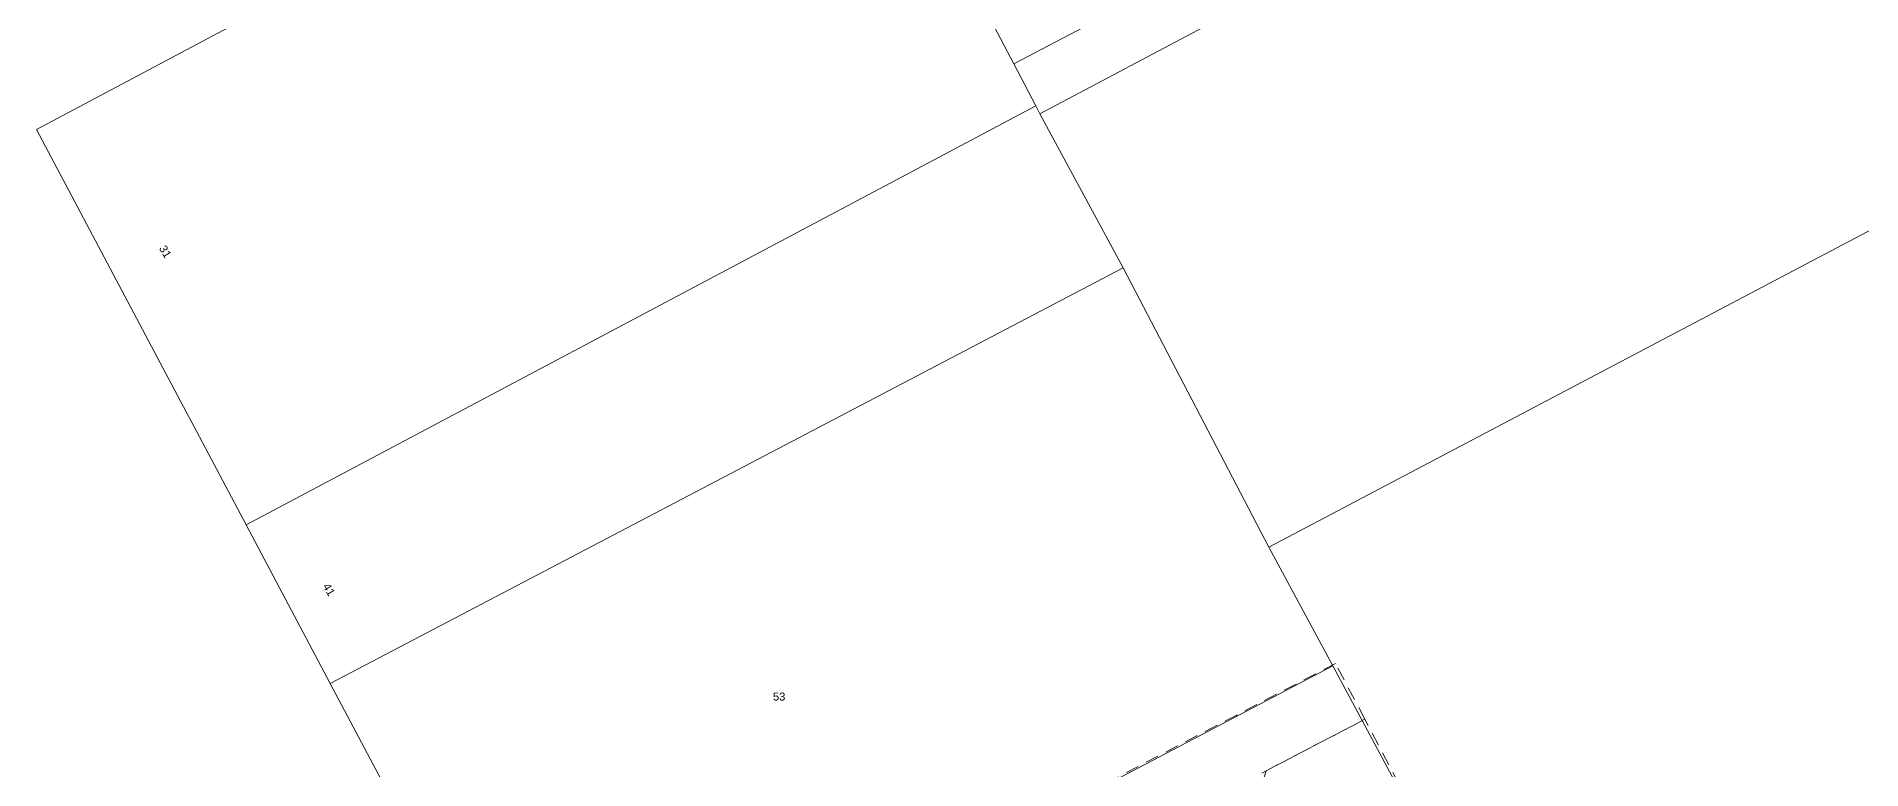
# Model space of a CAD drawing. Header units: metres. Extents: x 301589 to 305563, y 6268713 to 6270518.
# Drawn here: x 303205.1 to 303615.6, y 6269585.6 to 6269750.5 of the extents above; entities that cross this region are included whole.
import ezdxf

# ---------------------------------------------------------------- set-up
doc = ezdxf.new("R2010")
doc.units = ezdxf.units.M
doc.linetypes.add('Dash', pattern=[5, 3, -2])
doc.layers.add('Cadastre Developer_SP_EXT', color=7, linetype='Continuous', lineweight=5)
doc.layers.add('Cadastre Land Parcels_SP_EXT', color=7, linetype='Continuous', lineweight=5)
doc.styles.get("Standard").update_dxf_attribs({"font": 'arial.ttf'})

msp = doc.modelspace()

# ---------------------------------------------------------------- linework, layer by layer
at = {"layer": 'Cadastre Developer_SP_EXT', "linetype": 'Dash'}
for points in [[(303437.41, 6269562.217), (303448.969, 6269568.251), (303458.569, 6269573.26), (303481.69, 6269585.325), (303503.921, 6269596.926), (303497.315, 6269609.478), (303475.087, 6269597.877), (303379.411, 6269547.951), (303386.048, 6269535.335), (303404.689, 6269545.144), (303414.291, 6269550.153), (303425.85, 6269556.185), (303437.41, 6269562.217)], [(303511.629, 6269582.28), (303503.921, 6269596.926), (303481.69, 6269585.325), (303479.58, 6269578.566), (303484.95, 6269568.359), (303511.629, 6269582.28)]]:
    msp.add_lwpolyline(points, close=True, dxfattribs=at)
at = {"layer": 'Cadastre Land Parcels_SP_EXT', "linetype": 'Continuous'}
for points in [[(303609.389, 6269827.657), (303582.101, 6269813.201), (303555.011, 6269798.848), (303540.846, 6269791.344), (303512.605, 6269776.382), (303484.352, 6269761.414), (303470.177, 6269753.903), (303430.827, 6269733.055), (303449.523, 6269698.429), (303482.335, 6269635.591), (303661.49, 6269729.995), (303631.351, 6269786.49), (303576.955, 6269757.752), (303576.264, 6269759.073), (303575.567, 6269760.391), (303568.223, 6269774.228), (303570.329, 6269780.983), (303615.837, 6269805.029), (303622.576, 6269802.937), (303609.389, 6269827.657)], [(303398.371, 6269718.135), (303429.885, 6269734.853), (303424.914, 6269744.336), (303419.097, 6269755.434), (303401.436, 6269789.126), (303395.619, 6269800.224), (303389.801, 6269811.322), (303383.072, 6269824.159), (303205.076, 6269729.577), (303237.574, 6269668.292), (303241.079, 6269661.683), (303252.247, 6269640.621), (303398.371, 6269718.135)], [(303464.325, 6269764.995), (303458.477, 6269776.072), (303419.097, 6269755.434), (303424.914, 6269744.336), (303464.325, 6269764.995)], [(303470.177, 6269753.903), (303464.325, 6269764.995), (303424.914, 6269744.336), (303429.885, 6269734.853), (303430.827, 6269733.055), (303470.177, 6269753.903)], [(303449.523, 6269698.429), (303430.827, 6269733.055), (303429.885, 6269734.853), (303398.371, 6269718.135), (303252.247, 6269640.621), (303271.164, 6269604.935), (303449.523, 6269698.429)], [(303650.567, 6269598.255), (303625.479, 6269645.252), (303688.872, 6269678.653), (303684.936, 6269686.035), (303672.874, 6269708.651), (303661.49, 6269729.995), (303482.335, 6269635.591), (303496.674, 6269608.96), (303515.633, 6269573.686), (303534.431, 6269538.082), (303534.845, 6269537.284), (303650.567, 6269598.255)], [(303318.577, 6269515.474), (303496.674, 6269608.96), (303482.335, 6269635.592), (303449.523, 6269698.429), (303271.164, 6269604.935), (303282.094, 6269584.311), (303294.889, 6269560.169), (303318.577, 6269515.474)], [(303515.633, 6269573.686), (303496.674, 6269608.96), (303357.281, 6269535.791), (303376.034, 6269500.709), (303515.633, 6269573.686)]]:
    msp.add_lwpolyline(points, close=True, dxfattribs=at)

# ---------------------------------------------------------------- texts
at = {"layer": 'Defpoints'}
for s, rotation, p in [('31', 301.09829, (303232.567, 6269702.835)), ('41', 301.09042, (303269.39, 6269626.829))]:
    msp.add_text(s, height=1.8, rotation=rotation, dxfattribs=at).set_placement(p)
msp.add_text('53', height=1.8, dxfattribs=at).set_placement((303370.751, 6269601.124))

doc.saveas('drawing.dxf')
